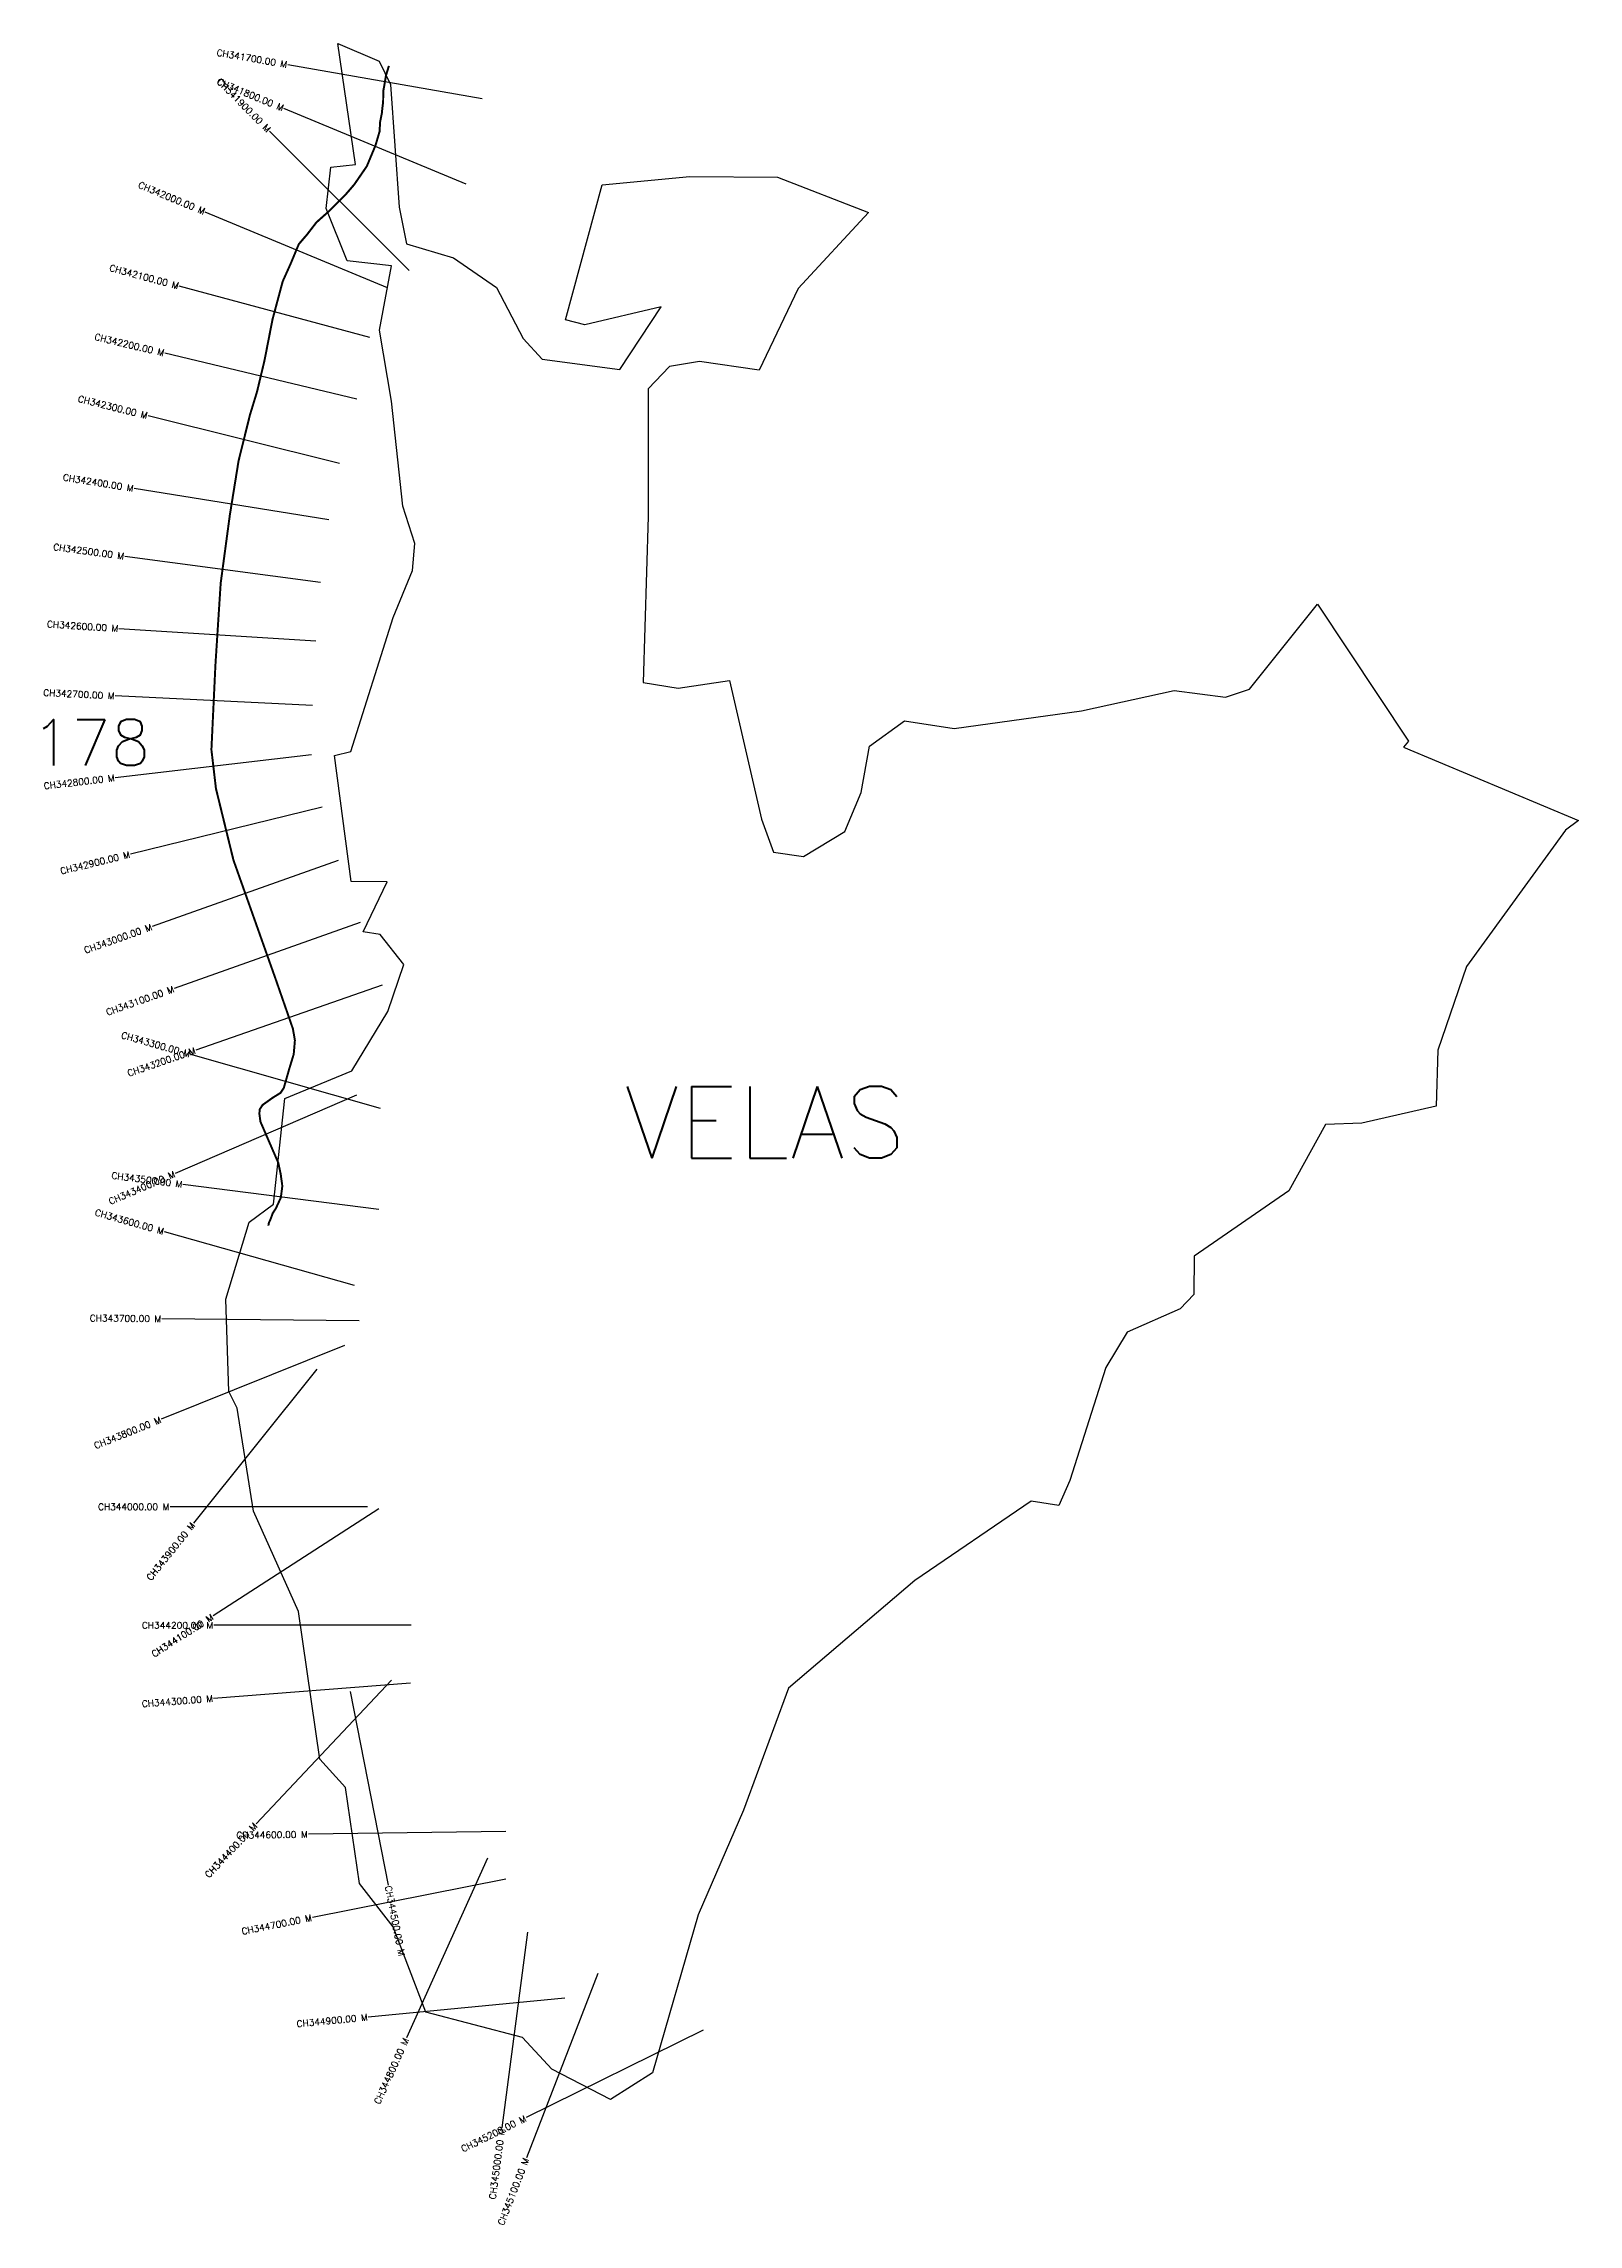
# Model space of a CAD drawing. Header units: metres. Extents: x 290956 to 293289, y 1984443 to 1987758.
import ezdxf
from ezdxf.enums import TextEntityAlignment as Align

# ---------------------------------------------------------------- set-up
doc = ezdxf.new("R2010")
doc.units = ezdxf.units.M
for name, color, linetype in [('CS', 134, 'Continuous'), ('CSMark', 6, 'Continuous'), ('NATURALLY PROTECTED', 3, 'Continuous'), ('village', 3, 'Continuous')]:
    doc.layers.add(name, color=color, linetype=linetype)
doc.styles.get("Standard").update_dxf_attribs({"font": 'simplex.shx'})

msp = doc.modelspace()

# ---------------------------------------------------------------- linework, layer by layer
at = {"color": 6, "flags": 128}
msp.add_lwpolyline([(292892.6, 1986905.5), (293030.8, 1986697.2)], dxfattribs=at)
at = {"layer": 'CS'}
for p, q in [((291622.9, 1987673.9), (291327.4, 1987725.5)), ((291598.7, 1987543.9), (291321.6, 1987658.8)), ((291511.9, 1987412.5), (291299.8, 1987624.7)), ((291479, 1987386.3), (291202.1, 1987501.6)), ((291452.2, 1987310.9), (291162.5, 1987388.9)), ((291432.3, 1987217.3), (291140.5, 1987287)), ((291406.2, 1987119.3), (291115.1, 1987191.8)), ((291390.1, 1987033.5), (291093.9, 1987081.2)), ((291377, 1986938.4), (291079.6, 1986978.2)), ((291370.1, 1986849.1), (291070.8, 1986868.3)), ((291364.8, 1986751.7), (291065.1, 1986766)), ((291363.3, 1986676.5), (291065.3, 1986641.7)), ((291379.6, 1986596.9), (291088.2, 1986525.5)), ((291404.3, 1986515.8), (291121.5, 1986415.5)), ((291437.7, 1986421.5), (291155, 1986321.3)), ((291471.1, 1986326.2), (291187.7, 1986227.8)), ((291468.6, 1986139.1), (291180, 1986221.1)), ((291432, 1986159), (291156.5, 1986040.3)), ((291465.8, 1985985.2), (291168.2, 1986023.4)), ((291428.7, 1985869.9), (291140.1, 1985951.6)), ((291435.9, 1985816), (291136, 1985819.2)), ((291413.5, 1985778.5), (291135.2, 1985666.6)), ((291371.8, 1985742.9), (291184.3, 1985508.8)), ((291448.5, 1985533.5), (291148.5, 1985533.5)), ((291465.9, 1985530.4), (291213.9, 1985367.7)), ((291515.2, 1985353.3), (291215.2, 1985353.3)), ((291513.9, 1985265.2), (291214.8, 1985242.2)), ((291484.9, 1985269.9), (291279.2, 1985051.5)), ((291422.2, 1985252.6), (291479.9, 1984958.2)), ((291658.8, 1985039.7), (291358.8, 1985035.6)), ((291631.2, 1984999.5), (291507.9, 1984726)), ((291659.1, 1984967.4), (291364.8, 1984909.1)), ((291692, 1984886.8), (291652.7, 1984589.3)), ((291798.6, 1984823.8), (291690.4, 1984544)), ((291748.5, 1984786.5), (291449.9, 1984757.8)), ((291958.9, 1984737.8), (291689.9, 1984604.9))]:
    msp.add_line(p, q, dxfattribs=at)
at = {"layer": 'NATURALLY PROTECTED', "const_width": 3, "flags": 128}
msp.add_lwpolyline([(291481.2, 1987723.8), (291476.8, 1987709.5), (291475.3, 1987700.5), (291473.9, 1987692.2), (291472.6, 1987685.5), (291472.4, 1987668.6), (291471.3, 1987660.3), (291470.4, 1987651.5), (291467.8, 1987638.5), (291467, 1987624), (291460.7, 1987602.6), (291447.6, 1987571.2), (291428.7, 1987543.7), (291414.8, 1987527.5), (291391.4, 1987504.1), (291377.8, 1987492), (291370.9, 1987485.8), (291357.1, 1987467.8), (291344.3, 1987452.9), (291332, 1987423.4), (291319.8, 1987396.3), (291304.3, 1987338.5), (291292, 1987275.6), (291280.8, 1987228.7), (291270, 1987193.3), (291252.7, 1987123.5), (291239.4, 1987041), (291225.5, 1986937.5), (291217.5, 1986813.3), (291211.4, 1986684.3), (291218.3, 1986625.2), (291244.9, 1986516.5), (291309.7, 1986333.7), (291335.3, 1986260), (291338.3, 1986242.4), (291336.5, 1986221.4), (291329.9, 1986199.8), (291321.4, 1986170.1), (291316.4, 1986162.6), (291304.6, 1986155.3), (291289.1, 1986144.2), (291284.8, 1986137.6), (291284.3, 1986131), (291285.9, 1986118.9), (291301.9, 1986082), (291313, 1986056.5), (291316.7, 1986039.2), (291319.2, 1986021), (291316.9, 1986003.3), (291309.4, 1985987.1), (291304.6, 1985979.7), (291301.6, 1985971.4), (291298.7, 1985964.9), (291298, 1985960.8)], dxfattribs=at)
at = {"layer": 'village', "color": 6}
for points in [[(293289.1, 1986576.8, 0), (293269.7, 1986562.1, 0), (293119.3, 1986354.8, 0), (293075.3, 1986227.8, 0), (293072.8, 1986142.2, 0), (292960.1, 1986116.4, 0), (292904.7, 1986114.7, 0), (292848.9, 1986013.7, 0), (292705.2, 1985914.3, 0), (292704.5, 1985856, 0), (292683.7, 1985834.4, 0), (292603.4, 1985799.1, 0), (292570.9, 1985745.4, 0), (292516.4, 1985573.5, 0), (292499.4, 1985535.5, 0), (292457.2, 1985542, 0), (292280.4, 1985421.6, 0), (292088.6, 1985257.6, 0), (292020.1, 1985072.3, 0), (291951.4, 1984913.2, 0), (291881.8, 1984673, 0), (291817.8, 1984632.6, 0), (291728.9, 1984678.7, 0), (291684.2, 1984726.8, 0), (291537.2, 1984765.3, 0), (291487.5, 1984895, 0), (291436.6, 1984960.9, 0), (291415.3, 1985106.6, 0), (291376.3, 1985149.6, 0), (291343.8, 1985374.4, 0), (291275.6, 1985526.8, 0), (291250.4, 1985683.2, 0), (291237.9, 1985708.9, 0), (291233.5, 1985849.1, 0), (291268.8, 1985966, 0), (291305.7, 1985993.7, 0), (291323, 1986154.1, 0), (291424.9, 1986196.2, 0), (291479.7, 1986286.6, 0), (291503.7, 1986357.9, 0), (291467.9, 1986403.3, 0), (291441.9, 1986407.4, 0), (291478.5, 1986483.5, 0), (291423.6, 1986483.9, 0), (291398.4, 1986675.7, 0), (291423.1, 1986681.6, 0), (291487.8, 1986885.3, 0), (291516.9, 1986956.7, 0), (291520.7, 1986997.7, 0), (291502.6, 1987054.7, 0), (291485, 1987213.9, 0), (291467.1, 1987322.3, 0), (291485.2, 1987419.8, 0), (291417.7, 1987427.6, 0), (291385.8, 1987507, 0), (291393.1, 1987569.9, 0), (291430.6, 1987573.8, 0), (291403.4, 1987757.6, 0), (291466.6, 1987730.8, 0), (291483.8, 1987695.7, 0), (291496.6, 1987508.8, 0), (291507.9, 1987453.2, 0), (291579.3, 1987432, 0), (291644.8, 1987386.7, 0), (291685.3, 1987309.5, 0), (291713.9, 1987278.2, 0), (291832, 1987262.5, 0), (291895.2, 1987357.4, 0), (291779, 1987330, 0), (291749.5, 1987338, 0), (291805.3, 1987543, 0), (291938.7, 1987555.5, 0), (292071.9, 1987554.7, 0), (292210, 1987501.1, 0), (292103.2, 1987385.6, 0), (292043.7, 1987261.1, 0), (291953.1, 1987274.4, 0), (291907.6, 1987266.8, 0), (291875.4, 1987232.8, 0), (291875, 1987038.8, 0), (291867.4, 1986786.5, 0), (291921, 1986778, 0), (291998.7, 1986789.3, 0), (292047.6, 1986578.5, 0), (292065.6, 1986528.7, 0), (292111.5, 1986522.2, 0), (292174, 1986560, 0), (292199.2, 1986619.1, 0), (292211.4, 1986689.8, 0), (292265.1, 1986728.3, 0), (292340.1, 1986716.3, 0), (292534.1, 1986743.4, 0), (292674.5, 1986774.4, 0), (292752.7, 1986764.3, 0), (292789.2, 1986776.1, 0), (292892.6, 1986905.5, 0)], [(293030.8, 1986697.2, 0), (293023.2, 1986688.1, 0), (293289.1, 1986576.8, 0)]]:
    msp.add_polyline3d(points, dxfattribs=at)

# ---------------------------------------------------------------- texts
at = {"attachment_point": 1}
for s, width, insert, char_height in [('178', 95.172, (290938.4, 1986730.1), 70), ('VELAS', 710.319, (291838.8, 1986172.3), 108.7)]:
    msp.add_mtext_dynamic_manual_height_columns(s, width=width, gutter_width=1, heights=[0], dxfattribs=dict(at, insert=insert, char_height=char_height))
at = {"layer": 'CSMark'}
for s, rotation, p in [('CH341700.00 M', 350.089, (291326.4, 1987725.7)), ('CH341800.00 M', 337.4853, (291320.7, 1987659.2)), ('CH341900.00 M', 314.9812, (291299.1, 1987625.4)), ('CH342000.00 M', 337.3879, (291201.2, 1987502)), ('CH342100.00 M', 344.9378, (291161.5, 1987389.1)), ('CH342200.00 M', 346.5828, (291139.5, 1987287.2)), ('CH342300.00 M', 346.0156, (291114.1, 1987192)), ('CH342400.00 M', 350.8503, (291092.9, 1987081.4)), ('CH342500.00 M', 352.3722, (291078.6, 1986978.4)), ('CH342600.00 M', 356.3227, (291069.8, 1986868.4)), ('CH342700.00 M', 357.2722, (291064.1, 1986766)), ('CH342800.00 M', 6.6508, (291064.3, 1986641.6)), ('CH342900.00 M', 13.7571, (291087.3, 1986525.3)), ('CH343000.00 M', 19.527, (291120.6, 1986415.2)), ('CH343100.00 M', 19.527, (291154, 1986320.9)), ('CH343300.00 M', 344.1518, (291179, 1986221.3)), ('CH343200.00 M', 19.1293, (291186.7, 1986227.5)), ('CH343400.00 M', 23.3115, (291155.6, 1986039.9)), ('CH343500.00 M', 352.6902, (291167.2, 1986023.5)), ('CH343600.00 M', 344.207, (291139.1, 1985951.9)), ('CH343700.00 M', 359.3837, (291135, 1985819.2)), ('CH343800.00 M', 21.915, (291134.3, 1985666.2)), ('CH343900.00 M', 51.3101, (291183.6, 1985508)), ('CH344100.00 M', 32.8354, (291213, 1985367.2)), ('CH344300.00 M', 4.3948, (291213.8, 1985242.1)), ('CH344400.00 M', 46.7134, (291278.5, 1985050.8)), ('CH344600.00 M', 0.7743, (291357.8, 1985035.6)), ('CH344700.00 M', 11.2126, (291363.8, 1984908.9)), ('CH344900.00 M', 5.4866, (291448.9, 1984757.7)), ('CH344800.00 M', 65.7157, (291507.4, 1984725.1)), ('CH345200.00 M', 26.2879, (291689, 1984604.5)), ('CH345000.00 M', 82.4832, (291652.6, 1984588.3)), ('CH345100.00 M', 68.8469, (291690, 1984543.1))]:
    msp.add_text(s, height=10, rotation=rotation, dxfattribs=at).set_placement(p, align=Align.MIDDLE_RIGHT)
for s, p in [('CH344000.00 M', (291147.5, 1985533.5)), ('CH344200.00 M', (291214.2, 1985353.3))]:
    msp.add_text(s, height=10, dxfattribs=at).set_placement(p, align=Align.MIDDLE_RIGHT)
msp.add_text('CH344500.00 M', height=10, rotation=281.088, dxfattribs=at).set_placement((291480.1, 1984957.3), align=Align.MIDDLE_LEFT)

doc.saveas('drawing.dxf')
